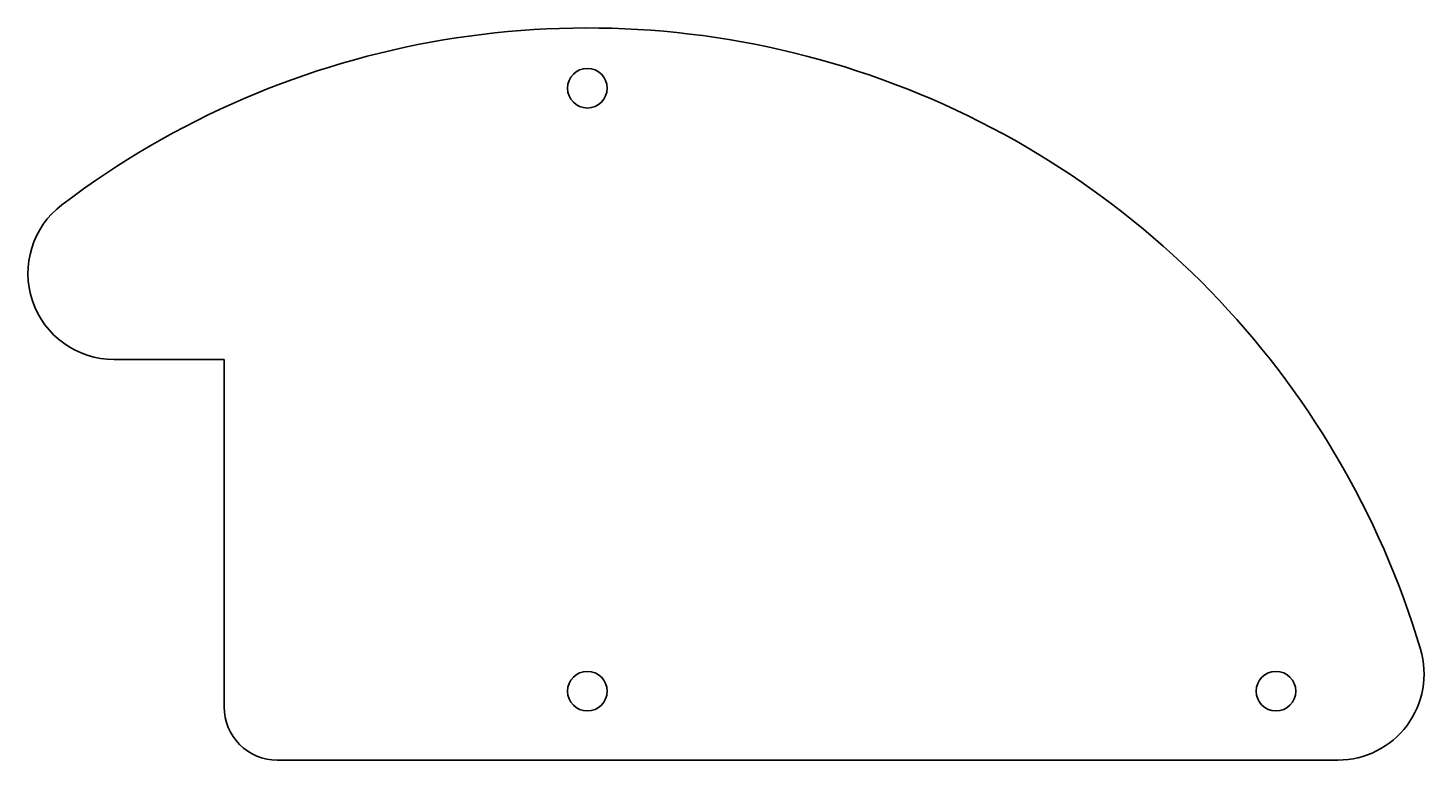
# Model space of a CAD drawing. Extents: x 136.5 to 217.5, y 103.7 to 146.2.
import ezdxf

# ---------------------------------------------------------------- set-up
doc = ezdxf.new("R2010")
doc.units = 0

msp = doc.modelspace()

# ---------------------------------------------------------------- linework, layer by layer
at = {"color": 7, "lineweight": 35, "ltscale": 0.159919}
msp.add_line((147.847809, 127.00325), (141.45105, 127.00325), dxfattribs=at)
at = {"color": 7, "lineweight": 35}
for p, q in [((147.847809, 106.824669), (147.847809, 127.00325)), ((212.54895, 103.75), (150.922485, 103.75))]:
    msp.add_line(p, q, dxfattribs=at)
for centre in [(168.945618, 142.75), (168.945618, 107.75), (208.945618, 107.75)]:
    msp.add_circle(centre, 1.15, dxfattribs=at)
for centre, radius, start, end in [((168.945618, 95.75), 50.5, 16.60155, 127.176784), ((141.45105, 132.00325), 5, 127.176784, 269.999997), ((212.54895, 108.75), 5, 269.999997, 16.60155), ((150.922485, 106.824669), 3.07467, 179.999995, 269.999997)]:
    msp.add_arc(centre, radius, start, end, dxfattribs=at)

doc.saveas('drawing.dxf')
